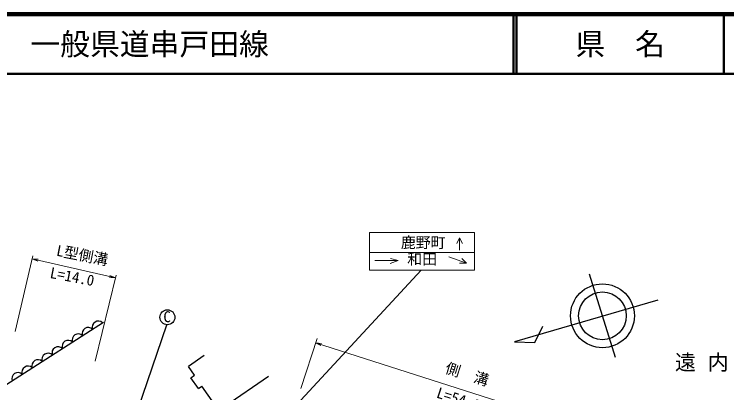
# Model space of a CAD drawing. Units: millimetres, scale not verified. Extents: x 40000 to 680000, y 20000 to 380000.
# Drawn here: x 214042 to 333495, y 316587 to 380000 of the extents above; entities that cross this region are included whole.
import ezdxf
from ezdxf.enums import TextEntityAlignment as Align

# ---------------------------------------------------------------- set-up
doc = ezdxf.new("R2010")
doc.units = ezdxf.units.MM
doc.header["$LTSCALE"] = 1000
for name, color, linetype, lineweight in [('M-BGD', 7, 'Continuous', 25), ('M-STR-HTXT', 7, 'Continuous', 13), ('M-STR-STRC', 7, 'Continuous', 25), ('M-TTL', 2, 'Continuous', 140), ('M-TTL-LINE', 7, 'Continuous', 50)]:
    doc.layers.add(name, color=color, linetype=linetype, lineweight=lineweight)
doc.layers.add('M-TTL-TXT', color=7, linetype='Continuous')
doc.styles.add('ＭＳ ゴシック', font='')
doc.styles.add('ＭＳ 明朝', font='')
doc.styles.get('ＭＳ ゴシック').set_extended_font_data('MS Gothic')
doc.styles.get('ＭＳ 明朝').set_extended_font_data('MS Mincho')

msp = doc.modelspace()

# ---------------------------------------------------------------- linework, layer by layer
at = {"layer": 'M-BGD'}
for p, q in [((314821, 322496), (310489, 336449)), ((321951, 332125), (297885, 325106)), ((205274, 313208), (229032, 328418)), ((230371, 300870), (239605, 327987)), ((301328, 325011), (302667, 327752)), ((297885, 325106), (301328, 325011)), ((245880, 322835), (243233, 321006)), ((244261, 319517), (243233, 321006)), ((243663, 319104), (244261, 319517)), ((244910, 317298), (243663, 319104)), ((256684, 319315), (249375, 314264)), ((244910, 317298), (245510, 317712)), ((247629, 314646), (245510, 317712))]:
    msp.add_line(p, q, dxfattribs=at)
for centre, radius in [((312658, 329478), 5351), ((312658, 329478), 4000), ((239720, 329232), 1250)]:
    msp.add_circle(centre, radius, dxfattribs=at)
for centre in [(228135, 327576), (226450, 326498), (224766, 325419), (223081, 324341), (221397, 323263), (219713, 322184), (218028, 321106), (216344, 320028), (214660, 318949)]:
    msp.add_arc(centre, 1025, 45.30822, 199.94745, dxfattribs=at)
at = {"layer": 'M-STR-HTXT'}
for p, q in [((214190, 326838), (217148, 339512)), ((217031, 339007), (231022, 335834)), ((227632, 321863), (231130, 336281)), ((262093, 317274), (264803, 325682)), ((264568, 324955), (315159, 308803))]:
    msp.add_line(p, q, dxfattribs=at)
for points in [[(218043, 338949), (217031, 339007), (217969, 338624)], [(230010, 335892), (231022, 335834), (230083, 336217)], [(265572, 324810), (264568, 324955), (265470, 324492)]]:
    msp.add_lwpolyline(points, dxfattribs=at)
at = {"layer": 'M-STR-STRC', "lineweight": 13}
for p, q in [((273587, 343431), (291207, 343431)), ((273587, 337149), (273587, 343431)), ((291207, 343431), (291207, 337149)), ((288717, 342565), (288243, 341571)), ((288717, 340483), (288717, 342565)), ((288717, 342565), (289190, 341571)), ((273587, 340056), (291207, 340056)), ((286899, 339367), (289880, 338303)), ((274496, 338728), (278382, 338728)), ((278382, 338728), (277057, 338267)), ((278382, 338728), (277104, 339095)), ((289880, 338303), (288679, 338320)), ((289880, 338303), (289058, 339077)), ((245138, 297086), (282268, 337149)), ((291207, 337149), (273587, 337149))]:
    msp.add_line(p, q, dxfattribs=at)
at = {"layer": 'M-TTL'}
msp.add_line((680000, 380000), (40000, 380000), dxfattribs=at)
at = {"layer": 'M-TTL-LINE'}
for p, q in [((297750, 380000), (297750, 370000)), ((298250, 380000), (298250, 370000)), ((333000, 380000), (333000, 370000)), ((40000, 370000), (680000, 370000))]:
    msp.add_line(p, q, dxfattribs=at)

# ---------------------------------------------------------------- texts
at = {"layer": 'M-BGD', "style": 'ＭＳ ゴシック'}
msp.add_text('C', height=1833, dxfattribs=at).set_placement((239041, 327859), align=Align.BOTTOM_LEFT)
at = {"layer": 'M-BGD', "insert": (324814, 320111), "char_height": 2566, "attachment_point": 7, "style": 'ＭＳ ゴシック'}
msp.add_mtext('\\T1.57;遠内', dxfattribs=at)
at = {"layer": 'M-STR-HTXT', "style": 'ＭＳ ゴシック'}
for s, rotation, p in [('L型側溝', 349.263, (220895, 339020)), ('L=14.0', 349.263, (219813, 335299)), ('側\u3000溝', 342.293, (285967, 319455)), ('L=54.0', 342.293, (284526, 315287))]:
    msp.add_text(s, height=1833, rotation=rotation, dxfattribs=at).set_placement(p, align=Align.BOTTOM_LEFT)
at = {"layer": 'M-STR-STRC', "style": 'ＭＳ 明朝'}
for s, p in [('鹿野町', (278854, 340292)), ('和田', (279925, 337504))]:
    msp.add_text(s, height=1833, dxfattribs=at).set_placement(p, align=Align.BOTTOM_LEFT)
at = {"layer": 'M-TTL-TXT', "style": 'ＭＳ ゴシック'}
msp.add_text('一般県道串戸田線', height=3666, dxfattribs=at).set_placement((216734, 375000), align=Align.MIDDLE_LEFT)
msp.add_text('県\u3000名', height=3666, dxfattribs=at).set_placement((315625, 375000), align=Align.MIDDLE_CENTER)

doc.saveas('drawing.dxf')
